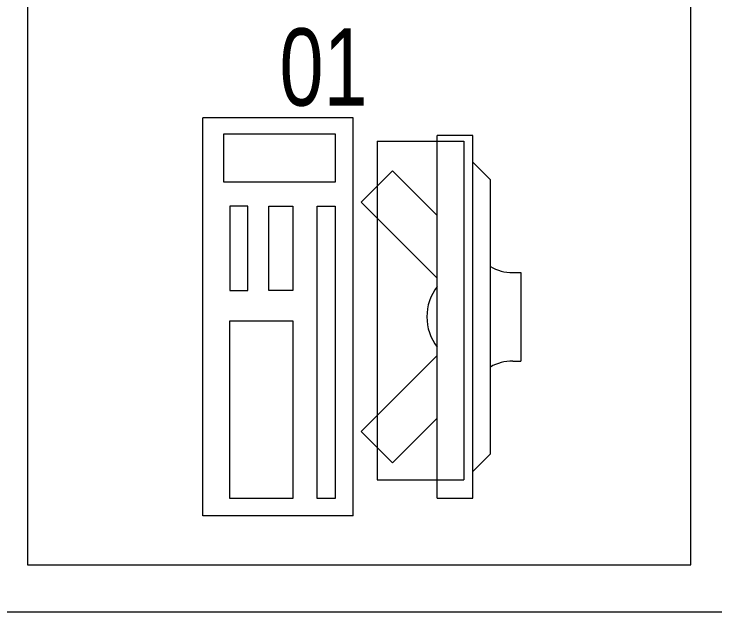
# Model space of a CAD drawing. Extents: x -234346 to 58427, y -132654 to -82394.
# Drawn here: x -60903 to -60111, y -113693 to -113016 of the extents above; entities that cross this region are included whole.
import ezdxf

# ---------------------------------------------------------------- set-up
doc = ezdxf.new("R2010")
doc.units = 0
doc.header["$LTSCALE"] = 8
for name, color, linetype, lineweight in [('72_EGR_EQP_TAG', 9, 'Continuous', 5), ('LOADING', 9, 'Continuous', 5), ('Walls', 9, 'Continuous', 5)]:
    doc.layers.add(name, color=color, linetype=linetype, lineweight=lineweight)
doc.styles.add('X3G_ENTITY_257CFD', font='swisscl.ttf', dxfattribs={"height": 200})

# ---------------------------------------------------------------- blocks, each defined once
blk = doc.blocks.new('ITCWLS1-P')
at = {"layer": 'LOADING'}
for p, q in [((-0.17, 0.45), (-0.17, 0)), ((-0.17, 0.45), (0, 0.45)), ((0, 0.45), (0, 0)), ((-0.26509, 0.43, 0), (-0.30509, 0.43, 0)), ((-0.30509, 0.43, 0), (-0.30509, 0.02, 0)), ((-0.26509, 0.43, 0), (-0.26509, 0.02, 0)), ((-0.14957, 0.43047), (-0.12914, 0.43047)), ((-0.12914, 0.43047), (-0.12914, 0.40893)), ((-0.197, 0.40939), (-0.295, 0.40939)), ((-0.295, 0.02639), (-0.295, 0.40939)), ((-0.197, 0.02639), (-0.197, 0.40939)), ((-0.32509, 0.38, 0), (-0.30509, 0.4, 0)), ((-0.32509, 0.38, 0), (-0.32509, 0.07, 0)), ((-0.35032, 0.275), (-0.35961, 0.275)), ((-0.35961, 0.175), (-0.35961, 0.275)), ((-0.35032, 0.175), (-0.35961, 0.175)), ((-0.32509, 0.07, 0), (-0.30509, 0.05, 0)), ((-0.197, 0.02639), (-0.295, 0.02639)), ((-0.30509, 0.02, 0), (-0.26509, 0.02, 0)), ((-0.17, 0), (0, 0))]:
    blk.add_line(p, q, dxfattribs=at)
at = {"layer": 'LOADING', "extrusion": (2.48281e-10, 3.18408e-10, -1)}
for p, q in [((-0.26509, 0.33952), (-0.21443, 0.39019)), ((-0.17907, 0.35483), (-0.21443, 0.39019)), ((-0.26509, 0.26881), (-0.17907, 0.35483))]:
    blk.add_line(p, q, dxfattribs=at)
at = {"layer": 'LOADING', "extrusion": (2.48281e-10, -3.18408e-10, -1)}
for p, q in [((-0.26509, 0.18119), (-0.17907, 0.09517)), ((-0.26509, 0.11048), (-0.21443, 0.05981)), ((-0.17907, 0.09517), (-0.21443, 0.05981))]:
    blk.add_line(p, q, dxfattribs=at)
at = {"layer": 'LOADING'}
for points in [[(-0.12914, 0.40893), (-0.12914, 0.09996), (-0.14957, 0.09996), (-0.14957, 0.43047)], [(-0.14957, 0.09997), (-0.14957, 0.09997), (-0.14957, 0.09997), (-0.14957, 0.09997), (-0.14957, 0.09997), (-0.14957, 0.09997), (-0.14957, 0.09997), (-0.14957, 0.09997), (-0.14957, 0.09997)], [(-0.14957, 0.09997), (-0.14957, 0.09997), (-0.14957, 0.09997), (-0.14957, 0.09997), (-0.14957, 0.09997), (-0.14957, 0.09997), (-0.14957, 0.09997), (-0.14957, 0.09997), (-0.14957, 0.09997), (-0.14957, 0.09997), (-0.14957, 0.09997), (-0.14957, 0.09997), (-0.14957, 0.09997), (-0.14957, 0.09997), (-0.14957, 0.09997), (-0.14957, 0.09997), (-0.14957, 0.09997), (-0.14957, 0.09997)], [(-0.14957, 0.09996), (-0.14957, 0.09996), (-0.14957, 0.09996), (-0.14957, 0.09996), (-0.14957, 0.09996), (-0.14957, 0.09996), (-0.14957, 0.09996), (-0.14957, 0.09996), (-0.14957, 0.09996), (-0.14957, 0.09996)], [(-0.14957, 0.09996), (-0.14957, 0.09996), (-0.14957, 0.09996), (-0.14957, 0.09996), (-0.14957, 0.09996), (-0.14957, 0.09996), (-0.14957, 0.09996)], [(-0.14957, 0.09997), (-0.14957, 0.09997), (-0.14957, 0.09997), (-0.14957, 0.09997), (-0.14957, 0.09997), (-0.14957, 0.09997), (-0.14957, 0.09997), (-0.14957, 0.09997), (-0.14957, 0.09997), (-0.14957, 0.09997)], [(-0.14957, 0.09997), (-0.14957, 0.09997), (-0.14957, 0.09997), (-0.14957, 0.09997), (-0.14957, 0.09997), (-0.14957, 0.09997), (-0.14957, 0.09997), (-0.14957, 0.09997), (-0.14957, 0.09997), (-0.14957, 0.09997), (-0.14957, 0.09997), (-0.14957, 0.09997), (-0.14957, 0.09997), (-0.14957, 0.09997), (-0.14957, 0.09997)], [(-0.14957, 0.09997), (-0.14957, 0.09997), (-0.14957, 0.09997), (-0.14957, 0.09997), (-0.14957, 0.09997), (-0.14957, 0.09997), (-0.14957, 0.09997), (-0.14957, 0.09997), (-0.14957, 0.09997), (-0.14957, 0.09997)], [(-0.14957, 0.09997), (-0.14957, 0.09997), (-0.14957, 0.09997), (-0.14957, 0.09997), (-0.14957, 0.09997), (-0.14957, 0.09997), (-0.14957, 0.09997), (-0.14957, 0.09997), (-0.14957, 0.09997), (-0.14957, 0.09997)], [(-0.14957, 0.09996), (-0.14957, 0.09996), (-0.14957, 0.09996), (-0.14957, 0.09996), (-0.14957, 0.09996), (-0.14957, 0.09996), (-0.14957, 0.09996), (-0.14957, 0.09996), (-0.14957, 0.09996), (-0.14957, 0.09996), (-0.14957, 0.09996), (-0.14957, 0.09996), (-0.14957, 0.09996), (-0.14957, 0.09996), (-0.14957, 0.09996), (-0.14957, 0.09996), (-0.14957, 0.09996), (-0.14957, 0.09996), (-0.14957, 0.09997), (-0.14957, 0.09997), (-0.14957, 0.09997), (-0.14957, 0.09997), (-0.14957, 0.09997), (-0.14957, 0.09997), (-0.14957, 0.09997), (-0.14957, 0.09997), (-0.14957, 0.09997), (-0.14957, 0.09997), (-0.14957, 0.09997), (-0.14957, 0.09997), (-0.14957, 0.09997), (-0.14957, 0.09997), (-0.14956, 0.09997), (-0.14956, 0.09997), (-0.14956, 0.09997), (-0.14956, 0.09996), (-0.14956, 0.09996), (-0.14956, 0.09996), (-0.14956, 0.09996), (-0.14956, 0.09996), (-0.14956, 0.09996), (-0.14956, 0.09996), (-0.14956, 0.09996), (-0.14956, 0.09996), (-0.14956, 0.09996), (-0.14956, 0.09996), (-0.14956, 0.09996), (-0.14956, 0.09996), (-0.14957, 0.09996), (-0.14957, 0.09996), (-0.14957, 0.09996), (-0.14957, 0.09996), (-0.14957, 0.09996), (-0.14957, 0.09996)], [(-0.14957, 0.09996), (-0.14957, 0.09996), (-0.14957, 0.09996), (-0.14957, 0.09996), (-0.14957, 0.09996), (-0.14957, 0.09996), (-0.14957, 0.09996), (-0.14957, 0.09996), (-0.14957, 0.09996), (-0.14957, 0.09996), (-0.14957, 0.09997), (-0.14957, 0.09997), (-0.14957, 0.09997), (-0.14957, 0.09996), (-0.14957, 0.09996), (-0.14957, 0.09996), (-0.14957, 0.09996), (-0.14957, 0.09996), (-0.14957, 0.09996), (-0.14957, 0.09997), (-0.14957, 0.09997), (-0.14957, 0.09997), (-0.14957, 0.09997), (-0.14957, 0.09997), (-0.14957, 0.09997), (-0.14957, 0.09997), (-0.14957, 0.09997), (-0.14957, 0.09997), (-0.14957, 0.09997), (-0.14957, 0.09997), (-0.14957, 0.09997), (-0.14957, 0.09997), (-0.14957, 0.09997), (-0.14957, 0.09997), (-0.14957, 0.09997), (-0.14957, 0.09997), (-0.14957, 0.09997), (-0.14957, 0.09997), (-0.14957, 0.09997), (-0.14957, 0.09997), (-0.14957, 0.09997), (-0.14957, 0.09997), (-0.14957, 0.09997), (-0.14957, 0.09997), (-0.14957, 0.09997), (-0.14957, 0.09997), (-0.14957, 0.09997), (-0.14957, 0.09997), (-0.14957, 0.09997), (-0.14957, 0.09997), (-0.14957, 0.09997), (-0.14957, 0.09997), (-0.14957, 0.09997), (-0.14957, 0.09997), (-0.14957, 0.09997), (-0.14957, 0.09997), (-0.14957, 0.09997), (-0.14957, 0.09997), (-0.14957, 0.09997), (-0.14957, 0.09997), (-0.14957, 0.09997), (-0.14957, 0.09997), (-0.14957, 0.09997), (-0.14957, 0.09997), (-0.14957, 0.09997), (-0.14957, 0.09997), (-0.14957, 0.09997), (-0.14957, 0.09997), (-0.14957, 0.09997), (-0.14957, 0.09997), (-0.14957, 0.09997), (-0.14957, 0.09997), (-0.14957, 0.09997), (-0.14957, 0.09997), (-0.14957, 0.09997), (-0.14957, 0.09997), (-0.14957, 0.09997), (-0.14957, 0.09997), (-0.14957, 0.09997), (-0.14957, 0.09997), (-0.14956, 0.09997), (-0.14957, 0.09997), (-0.14957, 0.09997), (-0.14957, 0.09997), (-0.14957, 0.09997), (-0.14956, 0.09997), (-0.14957, 0.09997), (-0.14957, 0.09997), (-0.14957, 0.09997), (-0.14957, 0.09997), (-0.14957, 0.09997), (-0.14957, 0.09997), (-0.14957, 0.09997), (-0.14957, 0.09997), (-0.14957, 0.09997), (-0.14957, 0.09997), (-0.14956, 0.09997), (-0.14957, 0.09996), (-0.14957, 0.09996), (-0.14957, 0.09996), (-0.14956, 0.09996), (-0.14957, 0.09996), (-0.14957, 0.09996), (-0.14957, 0.09996), (-0.14957, 0.09996), (-0.14957, 0.09996), (-0.14957, 0.09996), (-0.14957, 0.09996), (-0.14957, 0.09996), (-0.14957, 0.09996), (-0.14957, 0.09996)], [(-0.14957, 0.09996), (-0.14957, 0.09996), (-0.14957, 0.09996), (-0.14957, 0.09996), (-0.14957, 0.09996), (-0.14957, 0.09996), (-0.14957, 0.09996), (-0.14957, 0.09996)], [(-0.14957, 0.09996), (-0.14957, 0.09996), (-0.14957, 0.09996), (-0.14957, 0.09996), (-0.14957, 0.09996), (-0.14957, 0.09996), (-0.14957, 0.09996), (-0.14957, 0.09996), (-0.14957, 0.09996), (-0.14957, 0.09996), (-0.14957, 0.09996), (-0.14957, 0.09996), (-0.14957, 0.09996), (-0.14957, 0.09996), (-0.14957, 0.09996), (-0.14957, 0.09996), (-0.14957, 0.09996), (-0.14957, 0.09996), (-0.14957, 0.09996), (-0.14957, 0.09996), (-0.14957, 0.09996), (-0.14957, 0.09996), (-0.14957, 0.09996), (-0.14957, 0.09996), (-0.14957, 0.09996), (-0.14957, 0.09996), (-0.14957, 0.09996), (-0.14957, 0.09996), (-0.14957, 0.09996), (-0.14957, 0.09996), (-0.14957, 0.09996), (-0.14957, 0.09996), (-0.14957, 0.09996), (-0.14957, 0.09996), (-0.14957, 0.09996), (-0.14957, 0.09996), (-0.14957, 0.09996), (-0.14957, 0.09996), (-0.14957, 0.09996), (-0.14957, 0.09996), (-0.14957, 0.09996), (-0.14957, 0.09996), (-0.14957, 0.09996), (-0.14957, 0.09996), (-0.14957, 0.09996), (-0.14957, 0.09996), (-0.14957, 0.09996), (-0.14957, 0.09996), (-0.14956, 0.09996), (-0.14956, 0.09996), (-0.14956, 0.09996), (-0.14956, 0.09996), (-0.14957, 0.09996), (-0.14957, 0.09996), (-0.14957, 0.09996), (-0.14957, 0.09996), (-0.14957, 0.09996), (-0.14957, 0.09996), (-0.14956, 0.09996), (-0.14957, 0.09996), (-0.14957, 0.09996), (-0.14957, 0.09996), (-0.14957, 0.09996), (-0.14957, 0.09996), (-0.14957, 0.09996), (-0.14957, 0.09996), (-0.14957, 0.09996), (-0.14957, 0.09996), (-0.14957, 0.09996), (-0.14956, 0.09996), (-0.14956, 0.09996), (-0.14957, 0.09996), (-0.14957, 0.09996), (-0.14957, 0.09996), (-0.14957, 0.09996), (-0.14957, 0.09996), (-0.14957, 0.09996), (-0.14957, 0.09996), (-0.14957, 0.09996), (-0.14957, 0.09996), (-0.14957, 0.09996), (-0.14957, 0.09996), (-0.14957, 0.09996), (-0.14957, 0.09996), (-0.14957, 0.09996), (-0.14957, 0.09996), (-0.14957, 0.09996), (-0.14957, 0.09996), (-0.14957, 0.09996)], [(-0.14957, 0.09996), (-0.14957, 0.09996), (-0.14957, 0.09996), (-0.14957, 0.09996), (-0.14957, 0.09996), (-0.14957, 0.09996), (-0.14957, 0.09996), (-0.14957, 0.09996), (-0.14957, 0.09996), (-0.14957, 0.09996), (-0.14957, 0.09996), (-0.14957, 0.09996)], [(-0.14957, 0.09996), (-0.14957, 0.09996), (-0.14956, 0.09996), (-0.14956, 0.09996), (-0.14956, 0.09996), (-0.14956, 0.09996), (-0.14957, 0.09996)], [(-0.14957, 0.09996), (-0.14957, 0.09996), (-0.14957, 0.09996), (-0.14957, 0.09996), (-0.14957, 0.09996), (-0.14957, 0.09996), (-0.14957, 0.09996), (-0.14957, 0.09996), (-0.14957, 0.09996), (-0.14956, 0.09996), (-0.14956, 0.09996), (-0.14956, 0.09996), (-0.14956, 0.09996), (-0.14956, 0.09996), (-0.14956, 0.09996), (-0.14956, 0.09996), (-0.14957, 0.09996)]]:
    blk.add_lwpolyline(points, dxfattribs=at)
for points in [[(-0.1019, 0.43047), (-0.03039, 0.43047), (-0.03039, 0.22944), (-0.1019, 0.22944)], [(-0.1019, 0.19536), (-0.07466, 0.19536), (-0.07466, 0.09996), (-0.1019, 0.09996)], [(-0.03039, 0.19536), (-0.05082, 0.19536), (-0.05082, 0.09996), (-0.03039, 0.09996)], [(-0.14956, 0.09996), (-0.14956, 0.09996), (-0.14956, 0.09996), (-0.14956, 0.09996), (-0.14956, 0.09996), (-0.14956, 0.09996), (-0.14956, 0.09996), (-0.14956, 0.09996), (-0.14957, 0.09996), (-0.14957, 0.09996), (-0.14957, 0.09996), (-0.14957, 0.09996), (-0.14957, 0.09996), (-0.14957, 0.09996), (-0.14957, 0.09996), (-0.14957, 0.09996), (-0.14957, 0.09996), (-0.14957, 0.09996), (-0.14957, 0.09996), (-0.14957, 0.09996), (-0.14957, 0.09996), (-0.14957, 0.09996), (-0.14957, 0.09996), (-0.14957, 0.09996), (-0.14957, 0.09996), (-0.14957, 0.09996), (-0.14957, 0.09996), (-0.14957, 0.09996), (-0.14957, 0.09996), (-0.14957, 0.09996), (-0.14957, 0.09996), (-0.14957, 0.09996), (-0.14957, 0.09996), (-0.14957, 0.09996), (-0.14957, 0.09996), (-0.14957, 0.09996), (-0.14957, 0.09996), (-0.14957, 0.09996), (-0.14957, 0.09996), (-0.14957, 0.09996), (-0.14957, 0.09996), (-0.14957, 0.09996), (-0.14957, 0.09996), (-0.14957, 0.09996), (-0.14957, 0.09996), (-0.14957, 0.09996), (-0.14957, 0.09996), (-0.14957, 0.09996), (-0.14957, 0.09996), (-0.14957, 0.09996), (-0.14957, 0.09996), (-0.14957, 0.09996), (-0.14957, 0.09996), (-0.14957, 0.09996), (-0.14957, 0.09996), (-0.14957, 0.09996), (-0.14957, 0.09996), (-0.14956, 0.09996), (-0.14956, 0.09996), (-0.14956, 0.09996), (-0.14956, 0.09996), (-0.14956, 0.09996), (-0.14956, 0.09996), (-0.14956, 0.09996), (-0.14956, 0.09996), (-0.14956, 0.09996), (-0.14956, 0.09996), (-0.14956, 0.09996), (-0.14956, 0.09996), (-0.14956, 0.09996), (-0.14956, 0.09996), (-0.14956, 0.09996), (-0.14956, 0.09996), (-0.14956, 0.09996), (-0.14956, 0.09996), (-0.14956, 0.09996), (-0.14956, 0.09996), (-0.14956, 0.09996), (-0.14956, 0.09996), (-0.14956, 0.09996), (-0.14956, 0.09996), (-0.14956, 0.09996), (-0.14956, 0.09996), (-0.14956, 0.09996), (-0.14956, 0.09996), (-0.14956, 0.09996), (-0.14956, 0.09996), (-0.14956, 0.09996), (-0.14956, 0.09996), (-0.14957, 0.09996), (-0.14957, 0.09996), (-0.14957, 0.09996), (-0.14957, 0.09996), (-0.14957, 0.09996), (-0.14957, 0.09996), (-0.14957, 0.09996), (-0.14957, 0.09996), (-0.14957, 0.09996), (-0.14957, 0.09996), (-0.14957, 0.09996), (-0.14957, 0.09996), (-0.14957, 0.09996), (-0.14957, 0.09996), (-0.14957, 0.09996), (-0.14957, 0.09996), (-0.14957, 0.09996), (-0.14957, 0.09996), (-0.14957, 0.09996), (-0.14957, 0.09996), (-0.14957, 0.09996), (-0.14957, 0.09996), (-0.14957, 0.09996), (-0.14957, 0.09996), (-0.14957, 0.09996), (-0.14957, 0.09996), (-0.14957, 0.09996), (-0.14957, 0.09996), (-0.14957, 0.09996), (-0.14957, 0.09996), (-0.14957, 0.09996), (-0.14957, 0.09996), (-0.14957, 0.09996), (-0.14957, 0.09996), (-0.14957, 0.09996), (-0.14957, 0.09996), (-0.14957, 0.09996), (-0.14957, 0.09996), (-0.14957, 0.09996), (-0.14957, 0.09996), (-0.14957, 0.09996), (-0.14957, 0.09996), (-0.14957, 0.09996), (-0.14957, 0.09996), (-0.14957, 0.09996), (-0.14957, 0.09996), (-0.14957, 0.09996), (-0.14957, 0.09996), (-0.14957, 0.09996), (-0.14957, 0.09996), (-0.14957, 0.09996), (-0.14957, 0.09996), (-0.14957, 0.09996), (-0.14957, 0.09996), (-0.14957, 0.09996), (-0.14957, 0.09996), (-0.14957, 0.09996), (-0.14957, 0.09996), (-0.14957, 0.09996), (-0.14957, 0.09996), (-0.14957, 0.09996), (-0.14957, 0.09996), (-0.14957, 0.09996), (-0.14957, 0.09996), (-0.14957, 0.09996), (-0.14956, 0.09996), (-0.14956, 0.09996), (-0.14956, 0.09996), (-0.14956, 0.09996), (-0.14956, 0.09996), (-0.14956, 0.09996), (-0.14956, 0.09996), (-0.14956, 0.09996), (-0.14956, 0.09996), (-0.14956, 0.09996), (-0.14956, 0.09996), (-0.14956, 0.09996), (-0.14956, 0.09996), (-0.14956, 0.09996), (-0.14956, 0.09996), (-0.14956, 0.09996), (-0.14956, 0.09996), (-0.14956, 0.09996), (-0.14956, 0.09996), (-0.14956, 0.09996), (-0.14956, 0.09996), (-0.14956, 0.09996), (-0.14956, 0.09996), (-0.14956, 0.09996), (-0.14956, 0.09996), (-0.14956, 0.09996), (-0.14956, 0.09996), (-0.14956, 0.09996), (-0.14956, 0.09996), (-0.14956, 0.09996), (-0.14956, 0.09996), (-0.14956, 0.09996), (-0.14956, 0.09996), (-0.14956, 0.09996), (-0.14956, 0.09996), (-0.14956, 0.09996), (-0.14956, 0.09996), (-0.14956, 0.09996), (-0.14956, 0.09996), (-0.14956, 0.09996), (-0.14956, 0.09996), (-0.14956, 0.09996), (-0.14956, 0.09996), (-0.14956, 0.09996), (-0.14956, 0.09996), (-0.14956, 0.09996), (-0.14956, 0.09996), (-0.14957, 0.09996), (-0.14957, 0.09996), (-0.14957, 0.09996), (-0.14957, 0.09996), (-0.14957, 0.09996), (-0.14957, 0.09996), (-0.14957, 0.09996), (-0.14957, 0.09996), (-0.14957, 0.09996), (-0.14957, 0.09996), (-0.14957, 0.09996), (-0.14957, 0.09996), (-0.14957, 0.09996), (-0.14957, 0.09996), (-0.14957, 0.09996), (-0.14957, 0.09996), (-0.14957, 0.09996), (-0.14957, 0.09996), (-0.14957, 0.09996), (-0.14957, 0.09996), (-0.14957, 0.09996), (-0.14957, 0.09996), (-0.14957, 0.09996), (-0.14957, 0.09996), (-0.14957, 0.09996), (-0.14957, 0.09996), (-0.14957, 0.09996), (-0.14957, 0.09996), (-0.14957, 0.09996), (-0.14957, 0.09996), (-0.14957, 0.09996), (-0.14957, 0.09996), (-0.14957, 0.09996), (-0.14957, 0.09996), (-0.14956, 0.09996), (-0.14956, 0.09996), (-0.14956, 0.09996), (-0.14956, 0.09996), (-0.14956, 0.09996), (-0.14956, 0.09996), (-0.14956, 0.09996), (-0.14956, 0.09996), (-0.14956, 0.09996), (-0.14956, 0.09996), (-0.14956, 0.09996), (-0.14956, 0.09996), (-0.14956, 0.09996), (-0.14956, 0.09996), (-0.14956, 0.09996), (-0.14956, 0.09996), (-0.14956, 0.09996), (-0.14956, 0.09996), (-0.14956, 0.09996), (-0.14956, 0.09996), (-0.14956, 0.09996), (-0.14956, 0.09996), (-0.14956, 0.09996), (-0.14956, 0.09996), (-0.14956, 0.09996), (-0.14956, 0.09996), (-0.14956, 0.09996), (-0.14956, 0.09996), (-0.14956, 0.09996), (-0.14956, 0.09996), (-0.14956, 0.09996), (-0.14956, 0.09996), (-0.14956, 0.09996), (-0.14956, 0.09996), (-0.14956, 0.09996), (-0.14956, 0.09996), (-0.14956, 0.09996), (-0.14956, 0.09996), (-0.14956, 0.09996), (-0.14956, 0.09996), (-0.14956, 0.09996), (-0.14956, 0.09996)], [(-0.14957, 0.09996), (-0.14957, 0.09996), (-0.14957, 0.09996), (-0.14957, 0.09996), (-0.14957, 0.09996), (-0.14957, 0.09996), (-0.14957, 0.09996), (-0.14957, 0.09996), (-0.14957, 0.09996), (-0.14957, 0.09996), (-0.14957, 0.09996), (-0.14957, 0.09996), (-0.14957, 0.09996), (-0.14957, 0.09996), (-0.14957, 0.09996), (-0.14957, 0.09996), (-0.14957, 0.09996), (-0.14957, 0.09996), (-0.14957, 0.09996), (-0.14957, 0.09996), (-0.14957, 0.09996), (-0.14957, 0.09996), (-0.14957, 0.09996), (-0.14957, 0.09996), (-0.14957, 0.09996), (-0.14957, 0.09996), (-0.14957, 0.09996), (-0.14957, 0.09996), (-0.14957, 0.09996), (-0.14957, 0.09996), (-0.14957, 0.09996), (-0.14957, 0.09996), (-0.14957, 0.09996), (-0.14957, 0.09996), (-0.14957, 0.09996), (-0.14957, 0.09996), (-0.14957, 0.09996), (-0.14957, 0.09996), (-0.14957, 0.09996), (-0.14957, 0.09996), (-0.14957, 0.09996), (-0.14957, 0.09996), (-0.14957, 0.09996), (-0.14957, 0.09996), (-0.14957, 0.09996), (-0.14957, 0.09996), (-0.14957, 0.09996), (-0.14957, 0.09996), (-0.14957, 0.09996), (-0.14957, 0.09996), (-0.14957, 0.09996), (-0.14957, 0.09996), (-0.14957, 0.09996), (-0.14957, 0.09996), (-0.14957, 0.09996), (-0.14957, 0.09996), (-0.14957, 0.09996), (-0.14957, 0.09996), (-0.14957, 0.09996), (-0.14957, 0.09996), (-0.14957, 0.09996), (-0.14957, 0.09996), (-0.14957, 0.09996), (-0.14957, 0.09996), (-0.14957, 0.09996), (-0.14957, 0.09996), (-0.14957, 0.09996), (-0.14957, 0.09996), (-0.14957, 0.09996), (-0.14957, 0.09996), (-0.14957, 0.09996), (-0.14957, 0.09996), (-0.14957, 0.09996), (-0.14957, 0.09996), (-0.14957, 0.09996), (-0.14957, 0.09996), (-0.14957, 0.09996), (-0.14957, 0.09996), (-0.14957, 0.09996), (-0.14957, 0.09996), (-0.14957, 0.09996), (-0.14957, 0.09996), (-0.14957, 0.09996), (-0.14957, 0.09996), (-0.14957, 0.09996), (-0.14957, 0.09996), (-0.14957, 0.09996), (-0.14957, 0.09996), (-0.14957, 0.09996), (-0.14957, 0.09996), (-0.14957, 0.09996), (-0.14957, 0.09996), (-0.14957, 0.09996), (-0.14957, 0.09996), (-0.14957, 0.09996), (-0.14957, 0.09996), (-0.14957, 0.09996), (-0.14957, 0.09996), (-0.14957, 0.09996), (-0.14957, 0.09996), (-0.14957, 0.09996), (-0.14957, 0.09996), (-0.14957, 0.09996), (-0.14957, 0.09996), (-0.14957, 0.09996), (-0.14957, 0.09996), (-0.14957, 0.09996), (-0.14957, 0.09996), (-0.14957, 0.09996), (-0.14957, 0.09996), (-0.14957, 0.09996), (-0.14957, 0.09996), (-0.14957, 0.09996), (-0.14957, 0.09996), (-0.14957, 0.09996), (-0.14957, 0.09996), (-0.14957, 0.09996), (-0.14957, 0.09996), (-0.14957, 0.09996), (-0.14957, 0.09996), (-0.14957, 0.09996), (-0.14957, 0.09996), (-0.14957, 0.09996), (-0.14957, 0.09996), (-0.14957, 0.09996), (-0.14957, 0.09996), (-0.14957, 0.09996), (-0.14957, 0.09996), (-0.14957, 0.09996), (-0.14957, 0.09996), (-0.14957, 0.09996), (-0.14957, 0.09996), (-0.14957, 0.09996), (-0.14957, 0.09996), (-0.14957, 0.09996), (-0.14957, 0.09996), (-0.14957, 0.09996), (-0.14957, 0.09996), (-0.14957, 0.09996), (-0.14957, 0.09996), (-0.14957, 0.09996), (-0.14957, 0.09996), (-0.14957, 0.09996), (-0.14957, 0.09996), (-0.14957, 0.09996), (-0.14957, 0.09996), (-0.14957, 0.09996), (-0.14957, 0.09996), (-0.14957, 0.09996), (-0.14957, 0.09996), (-0.14957, 0.09996), (-0.14957, 0.09996), (-0.14957, 0.09996), (-0.14957, 0.09996), (-0.14957, 0.09996), (-0.14957, 0.09996), (-0.14957, 0.09996), (-0.14957, 0.09996), (-0.14957, 0.09996), (-0.14957, 0.09996), (-0.14957, 0.09996), (-0.14957, 0.09996), (-0.14957, 0.09996), (-0.14957, 0.09996), (-0.14957, 0.09996), (-0.14957, 0.09996), (-0.14957, 0.09996), (-0.14957, 0.09996), (-0.14957, 0.09996), (-0.14957, 0.09996), (-0.14957, 0.09996), (-0.14957, 0.09996), (-0.14957, 0.09996), (-0.14957, 0.09996), (-0.14957, 0.09996), (-0.14957, 0.09996), (-0.14957, 0.09996), (-0.14957, 0.09996), (-0.14957, 0.09996), (-0.14957, 0.09996), (-0.14957, 0.09996), (-0.14957, 0.09996), (-0.14957, 0.09996), (-0.14957, 0.09996), (-0.14957, 0.09996), (-0.14957, 0.09996), (-0.14957, 0.09996), (-0.14957, 0.09996), (-0.14957, 0.09996), (-0.14957, 0.09996), (-0.14957, 0.09996), (-0.14957, 0.09996), (-0.14957, 0.09996), (-0.14957, 0.09996), (-0.14957, 0.09996), (-0.14957, 0.09996), (-0.14957, 0.09996), (-0.14957, 0.09996), (-0.14957, 0.09996), (-0.14957, 0.09996), (-0.14957, 0.09996), (-0.14957, 0.09996), (-0.14957, 0.09996), (-0.14957, 0.09996), (-0.14957, 0.09996), (-0.14957, 0.09996), (-0.14957, 0.09996), (-0.14957, 0.09996), (-0.14957, 0.09996), (-0.14957, 0.09996), (-0.14957, 0.09996), (-0.14957, 0.09996), (-0.14957, 0.09996), (-0.14957, 0.09996)], [(-0.14957, 0.09996), (-0.14957, 0.09996), (-0.14957, 0.09996), (-0.14957, 0.09996), (-0.14957, 0.09996), (-0.14957, 0.09996), (-0.14957, 0.09996), (-0.14957, 0.09996), (-0.14957, 0.09996), (-0.14957, 0.09996), (-0.14957, 0.09996), (-0.14957, 0.09996), (-0.14957, 0.09996), (-0.14957, 0.09996), (-0.14957, 0.09996), (-0.14957, 0.09996), (-0.14957, 0.09996), (-0.14957, 0.09996), (-0.14957, 0.09996), (-0.14957, 0.09996), (-0.14957, 0.09996), (-0.14957, 0.09996), (-0.14957, 0.09996), (-0.14957, 0.09996), (-0.14957, 0.09996), (-0.14957, 0.09996), (-0.14957, 0.09996), (-0.14957, 0.09996), (-0.14957, 0.09996), (-0.14957, 0.09996), (-0.14957, 0.09996), (-0.14957, 0.09996), (-0.14957, 0.09996), (-0.14957, 0.09996), (-0.14957, 0.09996), (-0.14957, 0.09996), (-0.14957, 0.09996), (-0.14957, 0.09996), (-0.14957, 0.09996), (-0.14957, 0.09996), (-0.14957, 0.09996), (-0.14957, 0.09996), (-0.14957, 0.09996), (-0.14957, 0.09996), (-0.14957, 0.09996), (-0.14957, 0.09996), (-0.14957, 0.09996), (-0.14957, 0.09996), (-0.14957, 0.09996), (-0.14957, 0.09996), (-0.14957, 0.09996), (-0.14957, 0.09996), (-0.14957, 0.09996), (-0.14957, 0.09996), (-0.14957, 0.09996), (-0.14957, 0.09996), (-0.14957, 0.09996), (-0.14957, 0.09996), (-0.14957, 0.09996), (-0.14957, 0.09996), (-0.14957, 0.09996), (-0.14957, 0.09996), (-0.14957, 0.09996), (-0.14957, 0.09996), (-0.14957, 0.09996), (-0.14957, 0.09996), (-0.14957, 0.09996), (-0.14957, 0.09996), (-0.14957, 0.09996), (-0.14957, 0.09996), (-0.14957, 0.09996), (-0.14957, 0.09996), (-0.14957, 0.09996), (-0.14957, 0.09996), (-0.14957, 0.09996), (-0.14957, 0.09996), (-0.14957, 0.09996), (-0.14957, 0.09996), (-0.14957, 0.09996), (-0.14957, 0.09996), (-0.14957, 0.09996), (-0.14957, 0.09996), (-0.14957, 0.09996), (-0.14957, 0.09996), (-0.14957, 0.09996), (-0.14957, 0.09996), (-0.14957, 0.09996), (-0.14957, 0.09996), (-0.14957, 0.09996), (-0.14957, 0.09996), (-0.14957, 0.09996), (-0.14957, 0.09996), (-0.14957, 0.09996), (-0.14957, 0.09996), (-0.14957, 0.09996), (-0.14957, 0.09996), (-0.14957, 0.09996), (-0.14957, 0.09996), (-0.14957, 0.09996), (-0.14957, 0.09996), (-0.14957, 0.09996), (-0.14957, 0.09996), (-0.14957, 0.09996), (-0.14957, 0.09996), (-0.14957, 0.09996), (-0.14957, 0.09996), (-0.14957, 0.09996), (-0.14957, 0.09996), (-0.14957, 0.09996), (-0.14957, 0.09996), (-0.14957, 0.09996), (-0.14957, 0.09996), (-0.14957, 0.09996), (-0.14957, 0.09996), (-0.14957, 0.09996), (-0.14957, 0.09996), (-0.14957, 0.09996), (-0.14957, 0.09996), (-0.14957, 0.09996), (-0.14957, 0.09996), (-0.14957, 0.09996), (-0.14957, 0.09996), (-0.14957, 0.09996), (-0.14957, 0.09996), (-0.14957, 0.09996), (-0.14957, 0.09996), (-0.14957, 0.09996), (-0.14957, 0.09996), (-0.14957, 0.09996), (-0.14957, 0.09996), (-0.14957, 0.09996), (-0.14957, 0.09996), (-0.14957, 0.09996), (-0.14957, 0.09996), (-0.14957, 0.09996), (-0.14957, 0.09996), (-0.14957, 0.09996), (-0.14957, 0.09996), (-0.14957, 0.09996), (-0.14957, 0.09996), (-0.14957, 0.09996), (-0.14957, 0.09996), (-0.14957, 0.09996), (-0.14957, 0.09996), (-0.14957, 0.09996), (-0.14957, 0.09996), (-0.14957, 0.09996), (-0.14957, 0.09996), (-0.14957, 0.09996), (-0.14957, 0.09996), (-0.14957, 0.09996), (-0.14957, 0.09996), (-0.14957, 0.09996), (-0.14957, 0.09996), (-0.14957, 0.09996), (-0.14957, 0.09996), (-0.14957, 0.09996), (-0.14957, 0.09996), (-0.14957, 0.09996), (-0.14957, 0.09996), (-0.14957, 0.09996), (-0.14957, 0.09996), (-0.14957, 0.09996), (-0.14957, 0.09996), (-0.14957, 0.09996), (-0.14957, 0.09996), (-0.14957, 0.09996), (-0.14957, 0.09996), (-0.14957, 0.09996), (-0.14957, 0.09996), (-0.14957, 0.09996), (-0.14957, 0.09996), (-0.14957, 0.09996), (-0.14957, 0.09996), (-0.14957, 0.09996), (-0.14957, 0.09996), (-0.14957, 0.09996), (-0.14957, 0.09996), (-0.14957, 0.09996), (-0.14957, 0.09996), (-0.14957, 0.09996), (-0.14957, 0.09996), (-0.14957, 0.09996), (-0.14957, 0.09996), (-0.14957, 0.09996), (-0.14957, 0.09996), (-0.14957, 0.09996), (-0.14957, 0.09996), (-0.14957, 0.09996), (-0.14957, 0.09996), (-0.14957, 0.09996), (-0.14957, 0.09996), (-0.14957, 0.09996), (-0.14957, 0.09996), (-0.14957, 0.09996), (-0.14957, 0.09996), (-0.14957, 0.09996), (-0.14957, 0.09996), (-0.14957, 0.09996), (-0.14957, 0.09996), (-0.14957, 0.09996), (-0.14957, 0.09996), (-0.14957, 0.09996), (-0.14957, 0.09996), (-0.14957, 0.09996), (-0.14957, 0.09996), (-0.14957, 0.09996), (-0.14957, 0.09996), (-0.14957, 0.09996), (-0.14957, 0.09996), (-0.14957, 0.09996), (-0.14957, 0.09996), (-0.14957, 0.09996), (-0.14957, 0.09996), (-0.14957, 0.09996), (-0.14957, 0.09996), (-0.14957, 0.09996), (-0.14957, 0.09996), (-0.14957, 0.09996)], [(-0.14957, 0.0727), (-0.02358, 0.0727), (-0.02358, 0.01818), (-0.14957, 0.01818)]]:
    blk.add_lwpolyline(points, close=True, dxfattribs=at)
for centre, radius, start, end in [((-0.35032, 0.325), 0.05, 270, 300.30934), ((-0.3089, 0.225), 0.05564, 321.94311, 38.05689), ((-0.35032, 0.125), 0.05, 59.69066, 90)]:
    blk.add_arc(centre, radius, start, end, dxfattribs=at)
blk = doc.blocks.new('1stF')
at = {"layer": 'LOADING', "color": 9, "elevation": 0}
blk.add_lwpolyline([(-60887.9, -113639.18), (-60137.9, -113639.18), (-60137.9, -112139.18), (-60887.9, -112139.18)], close=True, dxfattribs=at)
at = {"layer": 'Walls', "color": 9}
blk.add_line((-61652.34, -113692.61, 0.1), (-57652.34, -113692.61, 0.1), dxfattribs=at)
at = {"layer": 'LOADING', "color": 9, "extrusion": (-8.01373e-06, -1.93989e-16, 1), "xscale": 1000.00000000001, "yscale": 1000.00000000001, "zscale": 1000.00000000001, "rotation": 180}
blk.add_blockref('ITCWLS1-P', (-60689.76, -113133.71, 0.48), dxfattribs=at)
at = {"layer": '72_EGR_EQP_TAG', "color": 9, "insert": (-60553.27, -113032.37, 0), "char_height": 87.473, "attachment_point": 2, "style": 'X3G_ENTITY_257CFD'}
blk.add_mtext('01', dxfattribs=at)

msp = doc.modelspace()

# ---------------------------------------------------------------- block references
at = {"layer": '72_EGR_EQP_TAG'}
msp.add_blockref('1stF', (0, 0), dxfattribs=at)

doc.saveas('drawing.dxf')
